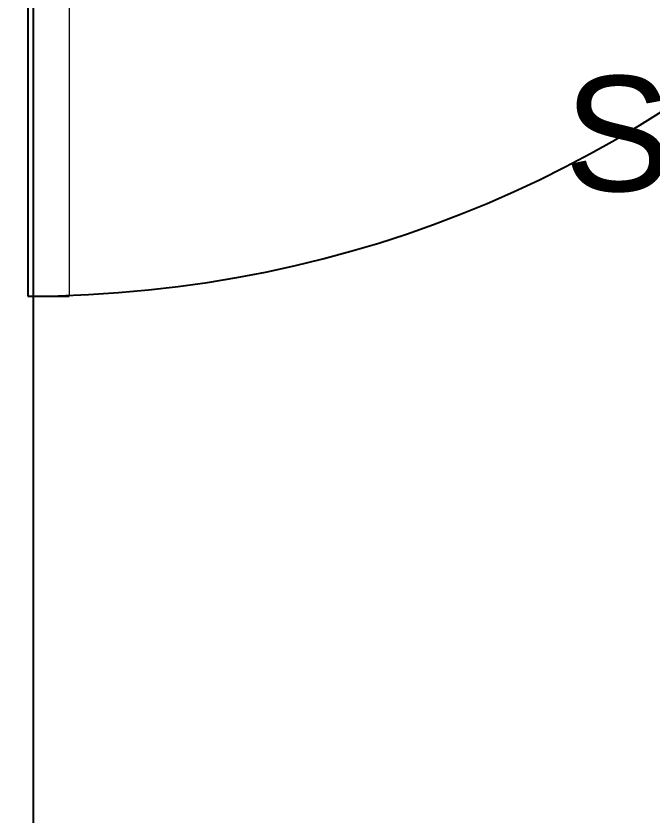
# Model space of a CAD drawing. Header units: millimetres. Extents: x -42700 to 155289, y -7931 to 68797.
# Drawn here: x 18892 to 19432, y 28004 to 28682 of the extents above; entities that cross this region are included whole.
import ezdxf

# ---------------------------------------------------------------- set-up
doc = ezdxf.new("R2010")
doc.units = ezdxf.units.MM
doc.layers.add('01 arquitectura', color=8, linetype='Continuous')
doc.layers.add('__L2_20Q', color=7, linetype='Continuous')
doc.styles.add('Arial_2', font='arial.ttf', dxfattribs={"height": 0.0975})
doc.styles.add('QUOTE', font='romans.shx', dxfattribs={"oblique": 20})
doc.dimstyles.new('QUOTE-DIS', dxfattribs={"dimscale": 50, "dimtxt": 2, "dimasz": 2.4, "dimexe": 0, "dimexo": 0, "dimgap": 1, "dimtad": 1, "dimdec": 0, "dimzin": 4, "dimdsep": 46, "dimtxsty": 'QUOTE', "dimblk1": 'CLOSEDBLANK', "dimblk2": 'CLOSEDBLANK', "dimsah": 1, "dimcen": 0.09, "dimclrd": 256, "dimclre": 256, "dimclrt": 9, "dimadec": 0, "dimazin": 0, "dimtfac": 1, "dimtdec": 0, "dimtix": 1, "dimtmove": 0, "dimatfit": 3, "dimldrblk": 'CLOSEDBLANK', "dimfxl": 1, "dimtfill": 1, "dimtolj": 1, "dimtzin": 0, "dimarcsym": 0})

# ---------------------------------------------------------------- blocks, each defined once
blk = doc.blocks.new('_CLOSEDBLANK')
at = {"color": 0, "linetype": 'ByBlock'}
for p, q in [((-1, 0.1667), (0, 0)), ((-1, 0.1667), (-1, -0.1667)), ((0, 0), (-1, -0.1667))]:
    blk.add_line(p, q, dxfattribs=at)
blk = doc.blocks.new('*D391')
at = {"layer": '__L2_20Q', "lineweight": -2, "transparency": 16777216}
for p, q in [((19407, 29255), (18907, 29255)), ((18907, 26560), (18907, 29135)), ((19407, 26440), (18907, 26440))]:
    blk.add_line(p, q, dxfattribs=at)
at = {"layer": '__L2_20Q', "lineweight": -2, "transparency": 16777216, "xscale": 120, "yscale": 120, "zscale": 120}
for p, rotation in [((18907, 29255), 90), ((18907, 26440), 270)]:
    blk.add_blockref('_CLOSEDBLANK', p, dxfattribs=dict(at, rotation=rotation))
at = {"layer": '__L2_20Q', "color": 9, "transparency": 16777216, "insert": (18807, 27847.5), "char_height": 100, "attachment_point": 5, "rotation": 90, "style": 'QUOTE', "bg_fill": 3, "box_fill_scale": 1.1, "bg_fill_color": 256, "bg_fill_true_color": 13158600, "bg_fill_transparency": 0}
blk.add_mtext('\\A1;2815', dxfattribs=at)
blk = doc.blocks.new('*D394')
at = {"layer": '__L2_20Q', "lineweight": -2, "transparency": 16777216}
for p, q in [((19407, 29740), (18532, 29740)), ((18532, 26310), (18532, 29620)), ((19407, 26190), (18532, 26190))]:
    blk.add_line(p, q, dxfattribs=at)
at = {"layer": '__L2_20Q', "lineweight": -2, "transparency": 16777216, "xscale": 120, "yscale": 120, "zscale": 120}
for p, rotation in [((18532, 29740), 90), ((18532, 26190), 270)]:
    blk.add_blockref('_CLOSEDBLANK', p, dxfattribs=dict(at, rotation=rotation))
at = {"layer": '__L2_20Q', "color": 9, "transparency": 16777216, "insert": (18432, 27965), "char_height": 100, "attachment_point": 5, "rotation": 90, "style": 'QUOTE', "bg_fill": 3, "box_fill_scale": 1.1, "bg_fill_color": 256, "bg_fill_true_color": 13158600, "bg_fill_transparency": 0}
blk.add_mtext('\\A1;L2 - 3550', dxfattribs=at)

msp = doc.modelspace()

# ---------------------------------------------------------------- linework, layer by layer
at = {"layer": '01 arquitectura', "color": 8}
for p, q in [((18902.226, 29444.616), (18902.226, 28444.619)), ((18902.226, 28444.619), (18937.226, 28444.619))]:
    msp.add_line(p, q, dxfattribs=at)
at = {"layer": '01 arquitectura', "color": 8, "lineweight": 18}
msp.add_line((18937.226, 29444.616), (18937.226, 28444.619), dxfattribs=at)
at = {"layer": '01 arquitectura', "color": 8}
msp.add_arc((18902.226, 29444.616), 999.997, 270, 0, dxfattribs=at)

# ---------------------------------------------------------------- texts
at = {"layer": '01 arquitectura', "color": 8, "insert": (19356.628, 28631.073), "char_height": 97.4998, "width": 974.04788, "attachment_point": 1, "style": 'Arial_2'}
msp.add_mtext('SEGURIDAD', dxfattribs=at)

# ---------------------------------------------------------------- next in the draw order: dimensions: what is measured, and where the dimension line sits
at = {"layer": '__L2_20Q', "color": 254}
dim = msp.add_aligned_dim(p1=(19407, 26440, 2495), p2=(19407, 29255, 2495), distance=500, dimstyle='QUOTE-DIS', override={"dimscale": 50, "dimlfac": 1}, dxfattribs=at)
dim.commit()
dim.dimension.update_dxf_attribs({"geometry": '*D391', "text_midpoint": (18807, 27847.5, 2495)})

# ---------------------------------------------------------------- next in the draw order: dimensions: what is measured, and where the dimension line sits
dim = msp.add_aligned_dim(p1=(19407, 26190, 2495), p2=(19407, 29740, 2495), distance=875, text='L2 - <>', dimstyle='QUOTE-DIS', override={"dimscale": 50, "dimlfac": 1}, dxfattribs=at)
dim.commit()
dim.dimension.update_dxf_attribs({"geometry": '*D394', "text_midpoint": (18432, 27965, 2495)})

doc.saveas('drawing.dxf')
